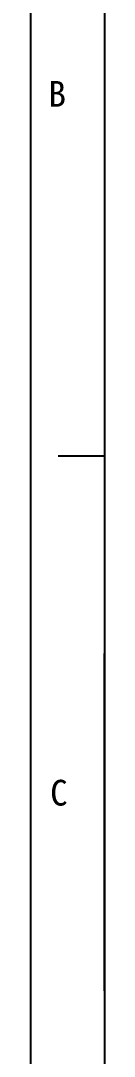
# Model space of a CAD drawing. Header units: millimetres. Extents: x 2495 to 2871, y 125 to 368.
# Drawn here: x 2495 to 2499.9, y 229.7 to 299 of the extents above; entities that cross this region are included whole.
import ezdxf

# ---------------------------------------------------------------- set-up
doc = ezdxf.new("R2010")
doc.units = ezdxf.units.MM
doc.layers.add('标 注', color=3, linetype='Continuous')
doc.styles.add('宋体', font='')
doc.styles.get('宋体').set_extended_font_data('SimSun')

msp = doc.modelspace()

# ---------------------------------------------------------------- linework, layer by layer
at = {"color": 7, "linetype": 'Continuous'}
msp.add_line((2494.981, 368.3619), (2494.981, 124.6284), dxfattribs=at)
at = {"linetype": 'Continuous'}
for p, q in [((2499.9049, 358.781), (2499.9049, 129.5523)), ((2499.9049, 269.8837), (2496.8275, 269.8837))]:
    msp.add_line(p, q, dxfattribs=at)
at = {"layer": '标 注', "color": 0}
msp.add_line((2499.9049, 234.1012), (2499.9049, 256.6752), dxfattribs=at)

# ---------------------------------------------------------------- texts
at = {"color": 4, "linetype": 'Continuous', "style": '宋体'}
for s, p in [('B', (2496.1713, 293.2819)), ('C', (2496.2859, 246.4968))]:
    msp.add_text(s, height=1.7234, dxfattribs=at).set_placement(p)

doc.saveas('drawing.dxf')
